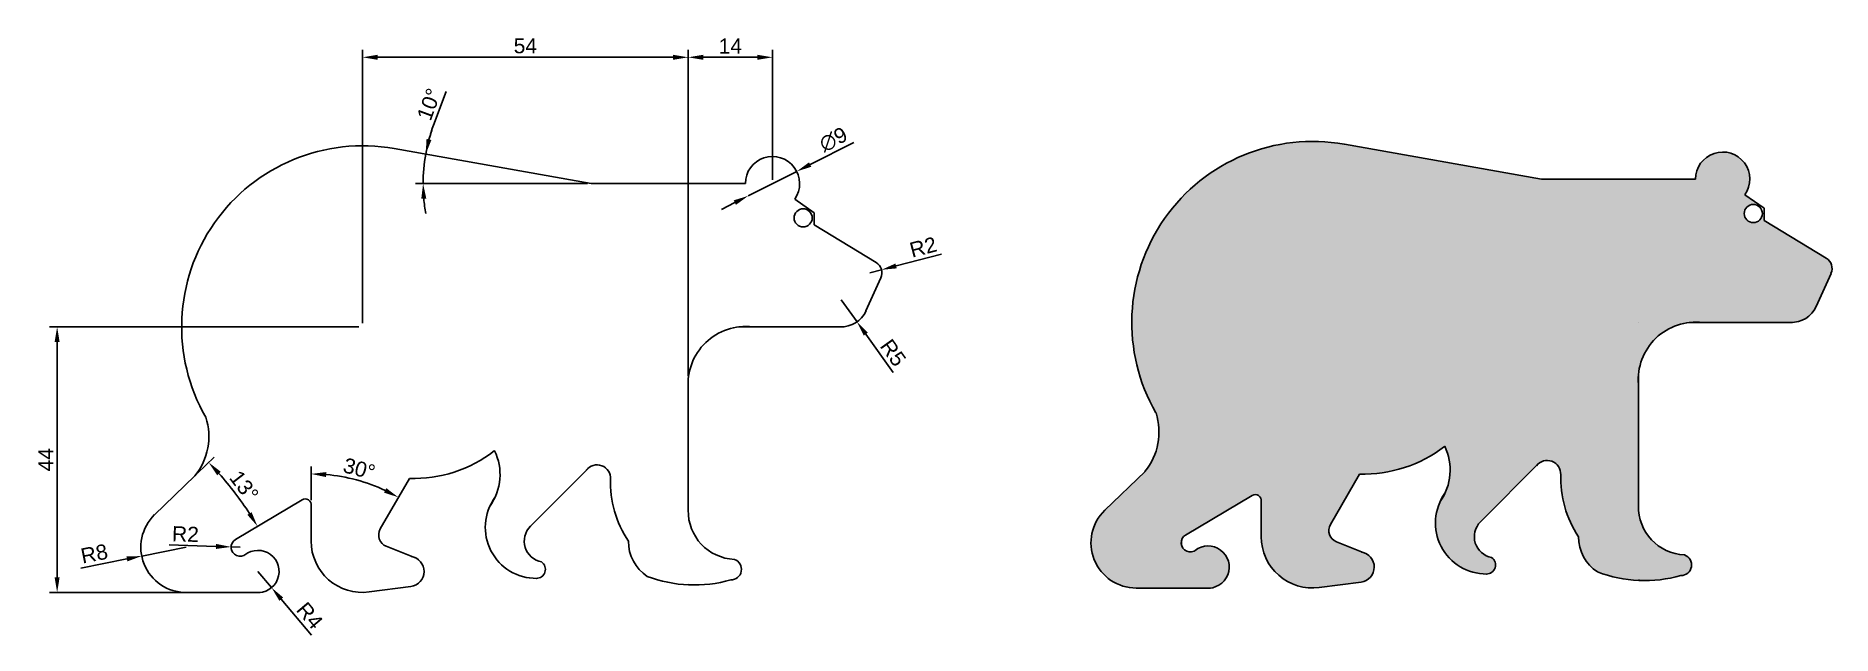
# Model space of a CAD drawing. Header units: millimetres. Extents: x 1546 to 1844, y 1023 to 1123.
import ezdxf

# ---------------------------------------------------------------- set-up
doc = ezdxf.new("R2010")
doc.units = ezdxf.units.MM
doc.styles.get("Standard").update_dxf_attribs({"font": 'arial.ttf'})
doc.dimstyles.new('ISO-25', dxfattribs={"dimtxt": 2.5, "dimasz": 2.5, "dimexe": 1.25, "dimexo": 0.625, "dimtad": 1, "dimdec": 0, "dimtxsty": 'Standard', "dimcen": 2.5, "dimclrd": 3, "dimclrt": 2, "dimadec": 0, "dimazin": 0, "dimtfac": 1, "dimtdec": 0, "dimtmove": 0, "dimatfit": 3, "dimfxl": 1, "dimarcsym": 0})

# ---------------------------------------------------------------- blocks, each defined once
blk = doc.blocks.new('*D585')
at = {"color": 0, "lineweight": -2, "transparency": 16777216}
blk.add_line((1573.06, 1050.24), (1575.81, 1052.9), dxfattribs=at)
at = {"color": 3, "lineweight": -2, "transparency": 16777216}
blk.add_arc((1533.33, 1011.87), 57.81, 33.2399, 41.5218, dxfattribs=at)
at = {"color": 3, "transparency": 16777216}
for points in [[(1576.31, 1049.91), (1576.92, 1050.48), (1574.91, 1052.03)], [(1582.03, 1043.78), (1581.33, 1043.34), (1583.01, 1041.44)]]:
    blk.add_solid(points, dxfattribs=at)
at = {"layer": 'Defpoints', "color": 0, "transparency": 16777216}
for p in [(1572.61, 1049.81), (1590.4, 1045.84), (1565.95, 1043.37), (1580.58, 1045.17), (1579.35, 1039.27)]:
    blk.add_point(p, dxfattribs=at)
at = {"color": 2, "transparency": 16777216, "insert": (1580.78, 1048.12), "char_height": 2.5, "attachment_point": 5, "rotation": 307.3809}
blk.add_mtext('13°', dxfattribs=at)
blk = doc.blocks.new('*D586')
at = {"color": 0, "lineweight": -2, "transparency": 16777216}
blk.add_line((1591.9, 1045.75), (1591.9, 1051.37), dxfattribs=at)
at = {"color": 3, "lineweight": -2, "transparency": 16777216}
blk.add_arc((1591.9, 1021.14), 28.98, 64.9436, 85.0564, dxfattribs=at)
at = {"color": 3, "transparency": 16777216}
for points in [[(1594.38, 1049.6), (1594.41, 1050.43), (1591.9, 1050.12)], [(1604.37, 1047.76), (1603.98, 1047.03), (1606.39, 1046.24)]]:
    blk.add_solid(points, dxfattribs=at)
at = {"layer": 'Defpoints', "color": 0, "transparency": 16777216}
for p in [(1608.2, 1049.38), (1601.81, 1048.37), (1591.9, 1045.13), (1603.37, 1041), (1591.9, 1038.99)]:
    blk.add_point(p, dxfattribs=at)
at = {"color": 2, "transparency": 16777216, "insert": (1599.89, 1050.97), "char_height": 2.5, "attachment_point": 5, "rotation": 345}
blk.add_mtext('30°', dxfattribs=at)
blk = doc.blocks.new('*D582')
at = {"color": 3, "lineweight": -2, "transparency": 16777216}
for p, q in [((1571.16, 1037.98), (1563.8, 1036.52)), ((1553.71, 1034.52), (1561.35, 1036.04))]:
    blk.add_line(p, q, dxfattribs=at)
at = {"color": 3, "transparency": 16777216}
blk.add_solid([(1561.27, 1036.44), (1561.43, 1035.63), (1563.8, 1036.52)], dxfattribs=at)
at = {"layer": 'Defpoints', "color": 0, "transparency": 16777216}
for p in [(1571.16, 1037.98), (1563.8, 1036.52)]:
    blk.add_point(p, dxfattribs=at)
at = {"color": 2, "transparency": 16777216, "insert": (1555.94, 1036.9), "char_height": 2.5, "attachment_point": 5, "rotation": 11.1962}
blk.add_mtext('R8', dxfattribs=at)
blk = doc.blocks.new('*D583')
at = {"color": 3, "lineweight": -2, "transparency": 16777216}
for p, q in [((1568.37, 1038.36), (1576.12, 1038.11)), ((1580.12, 1037.98), (1578.62, 1038.03))]:
    blk.add_line(p, q, dxfattribs=at)
at = {"color": 3, "transparency": 16777216}
blk.add_solid([(1576.14, 1038.53), (1576.11, 1037.69), (1578.62, 1038.03)], dxfattribs=at)
at = {"layer": 'Defpoints', "color": 0, "transparency": 16777216}
for p in [(1578.62, 1038.03), (1580.12, 1037.98)]:
    blk.add_point(p, dxfattribs=at)
at = {"color": 2, "transparency": 16777216, "insert": (1571.06, 1040.16), "char_height": 2.5, "attachment_point": 5, "rotation": 358.1108}
blk.add_mtext('R2', dxfattribs=at)
blk = doc.blocks.new('*D587')
at = {"color": 3, "lineweight": -2, "transparency": 16777216}
for p, q in [((1583.08, 1033.96), (1585.34, 1031.28)), ((1591.96, 1023.43), (1586.95, 1029.37))]:
    blk.add_line(p, q, dxfattribs=at)
at = {"color": 3, "transparency": 16777216}
blk.add_solid([(1587.27, 1029.64), (1586.63, 1029.1), (1585.34, 1031.28)], dxfattribs=at)
at = {"layer": 'Defpoints', "color": 0, "transparency": 16777216}
for p in [(1583.08, 1033.96), (1585.34, 1031.28)]:
    blk.add_point(p, dxfattribs=at)
at = {"color": 2, "transparency": 16777216, "insert": (1591.69, 1026.65), "char_height": 2.5, "attachment_point": 5, "rotation": 310.1312}
blk.add_mtext('R4', dxfattribs=at)
blk = doc.blocks.new('*D588')
at = {"color": 3, "lineweight": -2, "transparency": 16777216}
for p, q in [((1679.82, 1078.99), (1682.43, 1075.32)), ((1688.42, 1066.94), (1683.89, 1073.29))]:
    blk.add_line(p, q, dxfattribs=at)
at = {"color": 3, "transparency": 16777216}
blk.add_solid([(1684.23, 1073.53), (1683.55, 1073.05), (1682.43, 1075.32)], dxfattribs=at)
at = {"layer": 'Defpoints', "color": 0, "transparency": 16777216}
for p in [(1679.82, 1078.99), (1682.43, 1075.32)]:
    blk.add_point(p, dxfattribs=at)
at = {"color": 2, "transparency": 16777216, "insert": (1688.42, 1070.2), "char_height": 2.5, "attachment_point": 5, "rotation": 305.5264}
blk.add_mtext('R5', dxfattribs=at)
blk = doc.blocks.new('*D584')
at = {"color": 3, "lineweight": -2, "transparency": 16777216}
for p, q in [((1696.42, 1086.56), (1688.91, 1084.58)), ((1684.56, 1083.44), (1686.5, 1083.95))]:
    blk.add_line(p, q, dxfattribs=at)
at = {"color": 3, "transparency": 16777216}
blk.add_solid([(1688.81, 1084.99), (1689.02, 1084.18), (1686.5, 1083.95)], dxfattribs=at)
at = {"layer": 'Defpoints', "color": 0, "transparency": 16777216}
for p in [(1684.56, 1083.44), (1686.5, 1083.95)]:
    blk.add_point(p, dxfattribs=at)
at = {"color": 2, "transparency": 16777216, "insert": (1693.4, 1087.71), "char_height": 2.5, "attachment_point": 5, "rotation": 14.7322}
blk.add_mtext('R2', dxfattribs=at)
blk = doc.blocks.new('*D589')
at = {"color": 3, "lineweight": -2, "transparency": 16777216}
for p, q in [((1681.91, 1105.03), (1674.66, 1101.38)), ((1664.4, 1096.2), (1672.43, 1100.25)), ((1662.16, 1095.08), (1659.93, 1093.95))]:
    blk.add_line(p, q, dxfattribs=at)
at = {"color": 3, "transparency": 16777216}
for points in [[(1674.48, 1101.75), (1674.85, 1101.01), (1672.43, 1100.25)], [(1661.98, 1095.45), (1662.35, 1094.7), (1664.4, 1096.2)]]:
    blk.add_solid(points, dxfattribs=at)
at = {"layer": 'Defpoints', "color": 0, "transparency": 16777216}
for p in [(1672.43, 1100.25), (1664.4, 1096.2)]:
    blk.add_point(p, dxfattribs=at)
at = {"color": 2, "transparency": 16777216, "insert": (1678.51, 1105.53), "char_height": 2.5, "attachment_point": 5, "rotation": 26.761}
blk.add_mtext('∅9', dxfattribs=at)
blk = doc.blocks.new('*D590')
at = {"color": 3, "lineweight": -2, "transparency": 16777216}
blk.add_line((1612.21, 1107.93), (1614.27, 1113.48), dxfattribs=at)
at = {"color": 0, "lineweight": -2, "transparency": 16777216}
blk.add_line((1637.73, 1098.23), (1609.22, 1098.23), dxfattribs=at)
at = {"color": 3, "lineweight": -2, "transparency": 16777216}
for start, end in [(159.6494, 169.9357), (159.6598, 164.7977), (169.9357, 180), (185.138, 190.276)]:
    blk.add_arc((1638.36, 1098.23), 27.89, start, end, dxfattribs=at)
at = {"color": 3, "transparency": 16777216}
for points in [[(1611.85, 1105.45), (1611.04, 1105.63), (1610.9, 1103.1)], [(1610.17, 1095.71), (1611, 1095.75), (1610.47, 1098.23)]]:
    blk.add_solid(points, dxfattribs=at)
at = {"layer": 'Defpoints', "color": 0, "transparency": 16777216}
for p in [(1605.67, 1104.03), (1610.52, 1099.86), (1638.36, 1098.23), (1638.36, 1098.23), (1654.41, 1098.23)]:
    blk.add_point(p, dxfattribs=at)
at = {"color": 2, "transparency": 16777216, "insert": (1611.46, 1111.36), "char_height": 2.5, "attachment_point": 5, "rotation": 69.6494}
blk.add_mtext('10°', dxfattribs=at)
blk = doc.blocks.new('*D591')
at = {"color": 0, "lineweight": -2, "transparency": 16777216}
for p, q in [((1600.43, 1075.12), (1600.43, 1120.4)), ((1654.44, 1066.36), (1654.44, 1120.4))]:
    blk.add_line(p, q, dxfattribs=at)
at = {"color": 3, "lineweight": -2, "transparency": 16777216}
blk.add_line((1602.93, 1119.15), (1651.94, 1119.15), dxfattribs=at)
at = {"color": 3, "transparency": 16777216}
for points in [[(1602.93, 1119.57), (1602.93, 1118.74), (1600.43, 1119.15)], [(1651.94, 1119.57), (1651.94, 1118.74), (1654.44, 1119.15)]]:
    blk.add_solid(points, dxfattribs=at)
at = {"layer": 'Defpoints', "color": 0, "transparency": 16777216}
for p in [(1654.44, 1119.15), (1600.43, 1074.49), (1654.44, 1065.74)]:
    blk.add_point(p, dxfattribs=at)
at = {"color": 2, "transparency": 16777216, "insert": (1627.43, 1121.05), "char_height": 2.5, "attachment_point": 5}
blk.add_mtext('54', dxfattribs=at)
blk = doc.blocks.new('*D592')
at = {"color": 0, "lineweight": -2, "transparency": 16777216}
for p, q in [((1654.44, 1066.99), (1654.44, 1120.4)), ((1668.41, 1098.85), (1668.41, 1120.4))]:
    blk.add_line(p, q, dxfattribs=at)
at = {"color": 3, "lineweight": -2, "transparency": 16777216}
blk.add_line((1665.91, 1119.15), (1656.94, 1119.15), dxfattribs=at)
at = {"color": 3, "transparency": 16777216}
for points in [[(1656.94, 1119.57), (1656.94, 1118.74), (1654.44, 1119.15)], [(1665.91, 1119.57), (1665.91, 1118.74), (1668.41, 1119.15)]]:
    blk.add_solid(points, dxfattribs=at)
at = {"layer": 'Defpoints', "color": 0, "transparency": 16777216}
for p in [(1654.44, 1119.15), (1668.41, 1098.23), (1654.44, 1066.36)]:
    blk.add_point(p, dxfattribs=at)
at = {"color": 2, "transparency": 16777216, "insert": (1661.43, 1121.03), "char_height": 2.5, "attachment_point": 5}
blk.add_mtext('14', dxfattribs=at)
blk = doc.blocks.new('*D593')
at = {"color": 0, "lineweight": -2, "transparency": 16777216}
for p, q in [((1599.81, 1074.49), (1548.53, 1074.49)), ((1570.53, 1030.48), (1548.53, 1030.48))]:
    blk.add_line(p, q, dxfattribs=at)
at = {"color": 3, "lineweight": -2, "transparency": 16777216}
blk.add_line((1549.78, 1071.99), (1549.78, 1032.98), dxfattribs=at)
at = {"color": 3, "transparency": 16777216}
for points in [[(1549.36, 1071.99), (1550.19, 1071.99), (1549.78, 1074.49)], [(1549.36, 1032.98), (1550.19, 1032.98), (1549.78, 1030.48)]]:
    blk.add_solid(points, dxfattribs=at)
at = {"layer": 'Defpoints', "color": 0, "transparency": 16777216}
for p in [(1600.43, 1074.49), (1549.78, 1030.48), (1571.16, 1030.48)]:
    blk.add_point(p, dxfattribs=at)
at = {"color": 2, "transparency": 16777216, "insert": (1547.9, 1052.48), "char_height": 2.5, "attachment_point": 5, "rotation": 90}
blk.add_mtext('44', dxfattribs=at)

msp = doc.modelspace()

# ---------------------------------------------------------------- hatches: boundary and pattern name
h = msp.add_hatch(color=2)
h.dxf.hatch_style = 1
h.paths.add_polyline_path([(1763.25, 1104.76, 0.637246), (1732.01, 1060.24, -0.25364), (1730.19, 1050.54), (1723.52, 1044.1, 0.674509), (1728.73, 1031.21), (1741.03, 1031.21, 1.283079), (1738.67, 1037.57, -1.091133), (1736.93, 1040), (1747.97, 1046.57, -0.532998), (1749.47, 1045.86), (1749.47, 1039.72, 0.453048), (1759.08, 1031.29), (1766.03, 1032.21, 0.869523), (1766.08, 1037.16, 0.001942), (1766.1, 1037.22), (1761.93, 1038.87, -0.45754), (1760.94, 1041.73), (1765.78, 1050.11, 0.173032), (1779.84, 1054.65, 0.000594), (1779.89, 1054.71, -0.274276), (1779.14, 1045.55, 0.550721), (1786.86, 1033.54, 0.72699), (1787.68, 1036.28, -0.603915), (1785.83, 1042.19), (1795.1, 1051.49, -0.738927), (1799.13, 1049.97, 0.155159), (1802.09, 1039.72, 0.251625), (1805.22, 1033.88, 0.161504), (1819.06, 1033.29, 0.852983), (1819.67, 1036.7, -0.395707), (1812.01, 1044.52), (1812.01, 1064.95, -0.473453), (1822.69, 1075.22), (1837.58, 1075.22, 0.284188), (1841.5, 1077.87), (1843.96, 1083.35, 0.378309), (1843.17, 1085.88), (1832.89, 1092.13), (1832.57, 1093.27, -1), (1829.57, 1093.27, -0.606404), (1831.93, 1094.5), (1829.68, 1096.38, 1.36297), (1821.49, 1098.96), (1811.99, 1098.96), (1795.93, 1098.96)])
h = msp.add_hatch()
h.set_pattern_fill('ANGLE', color=1)
h.set_pattern_definition([(0, (320.3656, 1041.055), (0, 6.985), [5.08, -1.905]), (90, (320.3656, 1041.055), (-6.985, 4e-16), [5.08, -1.905])])
h.paths.add_polyline_path([(1675, 1092.55, 1), (1672, 1092.55, 1)])
h = msp.add_hatch()
h.set_pattern_fill('ANGLE', color=1)
h.set_pattern_definition([(0, (477.938, 1041.785), (0, 6.985), [5.08, -1.905]), (90, (477.938, 1041.785), (-6.985, 4e-16), [5.08, -1.905])])
h.paths.add_polyline_path([(1832.57, 1093.27, 1), (1829.57, 1093.27, 1)])

# ---------------------------------------------------------------- linework, layer by layer
for p, q in [((1605.67, 1104.03), (1638.36, 1098.23)), ((1763.25, 1104.76), (1795.93, 1098.96)), ((1638.36, 1098.23), (1654.41, 1098.23)), ((1663.91, 1098.23), (1654.41, 1098.23)), ((1795.93, 1098.96), (1811.99, 1098.96)), ((1821.49, 1098.96), (1811.99, 1098.96)), ((1829.68, 1096.38), (1832.89, 1094.13)), ((1672.1, 1095.65), (1675.32, 1093.4)), ((1675.32, 1091.4), (1675.32, 1093.4)), ((1832.89, 1092.13), (1832.89, 1094.13)), ((1675.32, 1091.4), (1685.6, 1085.15)), ((1832.89, 1092.13), (1843.17, 1085.88)), ((1686.39, 1082.62), (1683.92, 1077.14)), ((1843.96, 1083.35), (1841.5, 1077.87)), ((1654.43, 1074.49), (1654.43, 1074.49)), ((1662.85, 1074.49), (1680, 1074.49)), ((1812, 1075.22), (1812, 1075.22)), ((1820.42, 1075.22), (1837.58, 1075.22)), ((1812.01, 1066.47), (1812.01, 1065.86)), ((1654.44, 1065.74), (1654.44, 1065.13)), ((1654.44, 1044.13), (1654.44, 1065.13)), ((1812.01, 1044.86), (1812.01, 1065.86)), ((1785.83, 1042.19), (1795.5, 1051.89)), ((1565.95, 1043.37), (1572.61, 1049.81)), ((1603.37, 1041), (1608.2, 1049.38)), ((1628.26, 1041.46), (1637.93, 1051.16)), ((1723.52, 1044.1), (1730.19, 1050.54)), ((1760.94, 1041.73), (1765.78, 1050.11)), ((1579.35, 1039.27), (1590.4, 1045.84)), ((1736.93, 1040), (1747.97, 1046.57)), ((1749.47, 1039.72), (1749.47, 1045.86)), ((1591.9, 1038.99), (1591.9, 1045.13)), ((1609.06, 1036.28), (1604.36, 1038.14)), ((1766.63, 1037.01), (1761.93, 1038.87)), ((1601.51, 1030.56), (1608.46, 1031.48)), ((1728.73, 1031.21), (1741.03, 1031.21)), ((1759.08, 1031.29), (1766.03, 1032.21)), ((1571.16, 1030.48), (1583.46, 1030.48))]:
    msp.add_line(p, q)
for centre in [(1673.5, 1092.55), (1831.07, 1093.27)]:
    msp.add_circle(centre, 1.5)
for centre, radius, start, end in [((1758, 1075.22), 30, 79.9357, 209.9644), ((1758, 1075.22), 30, 79.9357, 209.9644), ((1600.43, 1074.49), 30, 79.9357, 209.9644), ((1600.43, 1074.49), 30, 79.9357, 209.9644), ((1668.41, 1098.23), 4.5, 325.0688, 180), ((1825.99, 1098.96), 4.5, 325.0688, 180), ((1684.56, 1083.44), 2, 335.7962, 58.6845), ((1842.13, 1084.17), 2, 335.7962, 58.6845), ((1679.82, 1078.99), 4.5, 267.6618, 335.7962), ((1837.39, 1079.72), 4.5, 267.6618, 335.7962), ((1663.98, 1064.98), 9.58, 83.2071, 184.5485), ((1821.56, 1065.71), 9.58, 83.2071, 184.5485), ((1564.58, 1056.34), 10.36, 320.8653, 17.7948), ((1722.15, 1057.07), 10.36, 320.8653, 17.7948), ((1766.44, 1072.1), 22, 268.2694, 307.5365), ((1771.8, 1050.76), 9, 324.6338, 25.9844), ((1758, 1075.22), 30, 316.7238, 316.8598), ((1608.87, 1071.37), 22, 268.2694, 307.5365), ((1614.23, 1050.03), 9, 324.6338, 25.9844), ((1600.43, 1074.49), 30, 316.7238, 316.8598), ((1639.31, 1049.38), 2.25, 356.446, 142.2928), ((1796.88, 1050.11), 2.25, 356.446, 142.2928), ((1659.15, 1048.76), 17.6, 177.9959, 213.7287), ((1816.73, 1049.49), 17.6, 177.9959, 213.7287), ((1590.91, 1044.98), 1, 351.4683, 120.7617), ((1629.23, 1041.26), 8.45, 144.3028, 270.4078), ((1748.48, 1045.71), 1, 351.4683, 120.7617), ((1757.97, 1039.72), 8.5, 49.391, 49.628), ((1786.8, 1041.99), 8.45, 144.3028, 270.4078), ((1571.16, 1037.98), 7.5, 134, 270), ((1600.4, 1038.99), 8.5, 49.391, 49.628), ((1662.44, 1043.96), 8, 178.8031, 267.5531), ((1728.73, 1038.71), 7.5, 134, 270), ((1820.01, 1044.69), 8, 178.8031, 267.5531), ((1605.1, 1040), 2, 150, 248.3439), ((1630.74, 1038.99), 3.5, 135.0671, 259.5808), ((1737.69, 1038.71), 1.5, 120.7617, 310.7434), ((1757.97, 1039.72), 8.5, 180, 277.4913), ((1762.67, 1040.73), 2, 150, 248.3439), ((1788.31, 1039.72), 3.5, 135.0671, 259.5808), ((1809.09, 1039.72), 7, 180, 236.4953), ((1580.12, 1037.98), 1.5, 120.7617, 310.7434), ((1571.16, 1037.98), 7.5, 357.6002, 2.3998), ((1583.08, 1033.96), 3.5, 263.7662, 128.2463), ((1600.4, 1038.99), 8.5, 180, 277.4913), ((1651.51, 1038.99), 7, 180, 236.4953), ((1728.73, 1038.71), 7.5, 357.6002, 2.3998), ((1740.65, 1034.69), 3.5, 263.7662, 128.2463), ((1765.71, 1034.69), 2.5, 277.4913, 81.5221), ((1757.97, 1039.72), 8.5, 342.4599, 343.112), ((1819.09, 1035.04), 1.75, 268.9699, 70.8244), ((1608.13, 1033.96), 2.5, 277.4913, 81.5221), ((1600.4, 1038.99), 8.5, 342.4599, 343.112), ((1629.25, 1034.31), 1.5, 269.0556, 55.4193), ((1661.52, 1034.31), 1.75, 268.9699, 70.8244), ((1786.82, 1035.04), 1.5, 269.0556, 55.4193), ((1813.03, 1054.45), 22, 249.2097, 285.9067), ((1813.03, 1054.45), 22, 288.7802, 288.8717), ((1655.46, 1053.72), 22, 249.2097, 285.9067), ((1659.15, 1048.76), 17.6, 254.4373, 255.3494), ((1655.46, 1053.72), 22, 288.7802, 288.8717), ((1816.73, 1049.49), 17.6, 254.4373, 255.3494)]:
    msp.add_arc(centre, radius, start, end)

# ---------------------------------------------------------------- dimensions: what is measured, and where the dimension line sits
for p1, p2, picture, middle in [((1600.43, 1074.49), (1654.44, 1065.74), '*D591', (1627.43, 1121.05)), ((1668.41, 1098.23), (1654.44, 1066.36), '*D592', (1661.43, 1121.03))]:
    dim = msp.add_linear_dim(base=(1654.44, 1119.15), p1=p1, p2=p2, dimstyle='ISO-25')
    dim.commit()
    dim.dimension.update_dxf_attribs({"geometry": picture, "text_midpoint": middle})
for base, line1, line2, picture, middle in [((1610.52, 1099.86), ((1605.67, 1104.03), (1638.36, 1098.23)), ((1638.36, 1098.23), (1654.41, 1098.23)), '*D590', (1611.46, 1111.36)), ((1580.58, 1045.17), ((1579.35, 1039.27), (1590.4, 1045.84)), ((1565.95, 1043.37), (1572.61, 1049.81)), '*D585', (1580.78, 1048.12)), ((1601.81, 1048.37), ((1603.37, 1041), (1608.2, 1049.38)), ((1591.9, 1038.99), (1591.9, 1045.13)), '*D586', (1599.89, 1050.97))]:
    dim = msp.add_angular_dim_2l(base=base, line1=line1, line2=line2, dimstyle='ISO-25')
    dim.commit()
    dim.dimension.update_dxf_attribs({"geometry": picture, "text_midpoint": middle})
dim = msp.add_diameter_dim_2p(p1=(1664.4, 1096.2), p2=(1672.43, 1100.25), dimstyle='ISO-25')
dim.commit()
dim.dimension.update_dxf_attribs({"geometry": '*D589', "text_midpoint": (1678.51, 1105.53)})
for center, mpoint, picture, middle in [((1684.56, 1083.44), (1686.5, 1083.95), '*D584', (1693.4, 1087.71)), ((1679.8196, 1078.9869), (1682.4345, 1075.3246), '*D588', (1688.4231, 1070.2005)), ((1580.12, 1037.98), (1578.62, 1038.03), '*D583', (1571.06, 1040.16)), ((1571.15976, 1037.97701), (1563.8025, 1036.52074), '*D582', (1555.93552, 1036.90189)), ((1583.08, 1033.96), (1585.34, 1031.28), '*D587', (1591.69, 1026.65))]:
    dim = msp.add_radius_dim(center=center, mpoint=mpoint, dimstyle='ISO-25')
    dim.commit()
    dim.dimension.update_dxf_attribs({"geometry": picture, "text_midpoint": middle})
dim = msp.add_linear_dim(base=(1549.78, 1030.48), p1=(1600.43, 1074.49), p2=(1571.16, 1030.48), angle=90, dimstyle='ISO-25')
dim.commit()
dim.dimension.update_dxf_attribs({"geometry": '*D593', "text_midpoint": (1547.9, 1052.48)})

doc.saveas('drawing.dxf')
